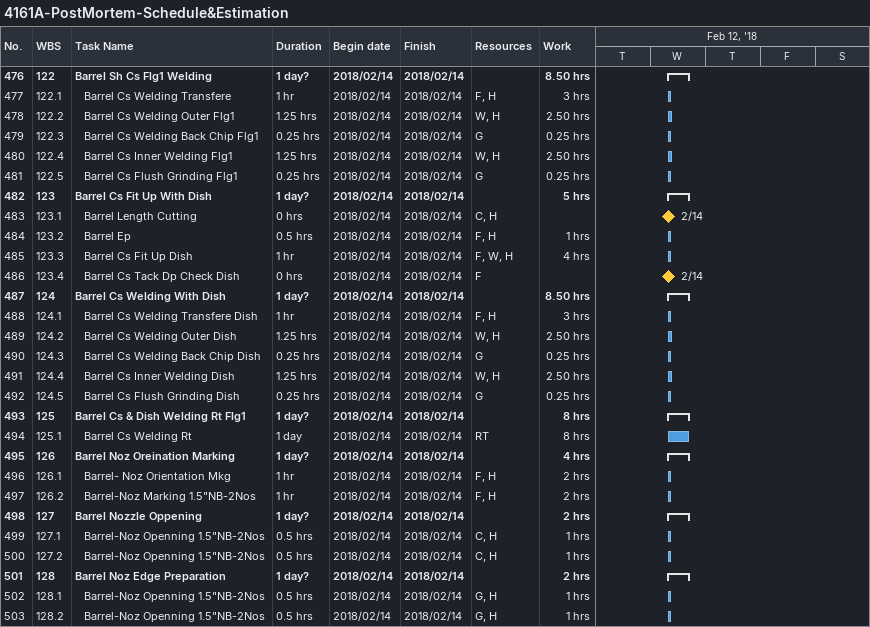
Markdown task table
4161A-PostMortem-Schedule&Estimation

| ID | WBS | Task | Duration | Start | Finish | Resources | Work (h) |
|---|---|---|---|---|---|---|---|
| 476 | 122 | **Barrel Sh Cs Flg1 Welding** | 1d? | 2018-02-14 | 2018-02-14 |  | 8.50 |
| 477 | 122.1 | Barrel Cs Welding Transfere | 1h | 2018-02-14 | 2018-02-14 | F, H | 3 |
| 478 | 122.2 | Barrel Cs Welding Outer Flg1 | 1.25h | 2018-02-14 | 2018-02-14 | W, H | 2.50 |
| 479 | 122.3 | Barrel Cs Welding Back Chip Flg1 | 0.25h | 2018-02-14 | 2018-02-14 | G | 0.25 |
| 480 | 122.4 | Barrel Cs Inner Welding Flg1 | 1.25h | 2018-02-14 | 2018-02-14 | W, H | 2.50 |
| 481 | 122.5 | Barrel Cs Flush Grinding Flg1 | 0.25h | 2018-02-14 | 2018-02-14 | G | 0.25 |
| 482 | 123 | **Barrel Cs Fit Up With Dish** | 1d? | 2018-02-14 | 2018-02-14 |  | 5 |
| 483 | 123.1 | Barrel Length Cutting | 0h | 2018-02-14 | 2018-02-14 | C, H |  |
| 484 | 123.2 | Barrel Ep | 0.5h | 2018-02-14 | 2018-02-14 | F, H | 1 |
| 485 | 123.3 | Barrel Cs Fit Up Dish | 1h | 2018-02-14 | 2018-02-14 | F, W, H | 4 |
| 486 | 123.4 | Barrel Cs Tack Dp Check Dish | 0h | 2018-02-14 | 2018-02-14 | F |  |
| 487 | 124 | **Barrel Cs Welding With Dish** | 1d? | 2018-02-14 | 2018-02-14 |  | 8.50 |
| 488 | 124.1 | Barrel Cs Welding Transfere Dish | 1h | 2018-02-14 | 2018-02-14 | F, H | 3 |
| 489 | 124.2 | Barrel Cs Welding Outer Dish | 1.25h | 2018-02-14 | 2018-02-14 | W, H | 2.50 |
| 490 | 124.3 | Barrel Cs Welding Back Chip Dish | 0.25h | 2018-02-14 | 2018-02-14 | G | 0.25 |
| 491 | 124.4 | Barrel Cs Inner Welding Dish | 1.25h | 2018-02-14 | 2018-02-14 | W, H | 2.50 |
| 492 | 124.5 | Barrel Cs Flush Grinding Dish | 0.25h | 2018-02-14 | 2018-02-14 | G | 0.25 |
| 493 | 125 | **Barrel Cs & Dish Welding Rt Flg1** | 1d? | 2018-02-14 | 2018-02-14 |  | 8 |
| 494 | 125.1 | Barrel Cs Welding Rt | 1d | 2018-02-14 | 2018-02-14 | RT | 8 |
| 495 | 126 | **Barrel Noz Oreination Marking** | 1d? | 2018-02-14 | 2018-02-14 |  | 4 |
| 496 | 126.1 | Barrel- Noz Orientation Mkg | 1h | 2018-02-14 | 2018-02-14 | F, H | 2 |
| 497 | 126.2 | Barrel-Noz Marking 1.5"NB-2Nos | 1h | 2018-02-14 | 2018-02-14 | F, H | 2 |
| 498 | 127 | **Barrel Nozzle Oppening** | 1d? | 2018-02-14 | 2018-02-14 |  | 2 |
| 499 | 127.1 | Barrel-Noz Openning 1.5"NB-2Nos | 0.5h | 2018-02-14 | 2018-02-14 | C, H | 1 |
| 500 | 127.2 | Barrel-Noz Openning 1.5"NB-2Nos | 0.5h | 2018-02-14 | 2018-02-14 | C, H | 1 |
| 501 | 128 | **Barrel Noz Edge Preparation** | 1d? | 2018-02-14 | 2018-02-14 |  | 2 |
| 502 | 128.1 | Barrel-Noz Openning 1.5"NB-2Nos | 0.5h | 2018-02-14 | 2018-02-14 | G, H | 1 |
| 503 | 128.2 | Barrel-Noz Openning 1.5"NB-2Nos | 0.5h | 2018-02-14 | 2018-02-14 | G, H | 1 |
